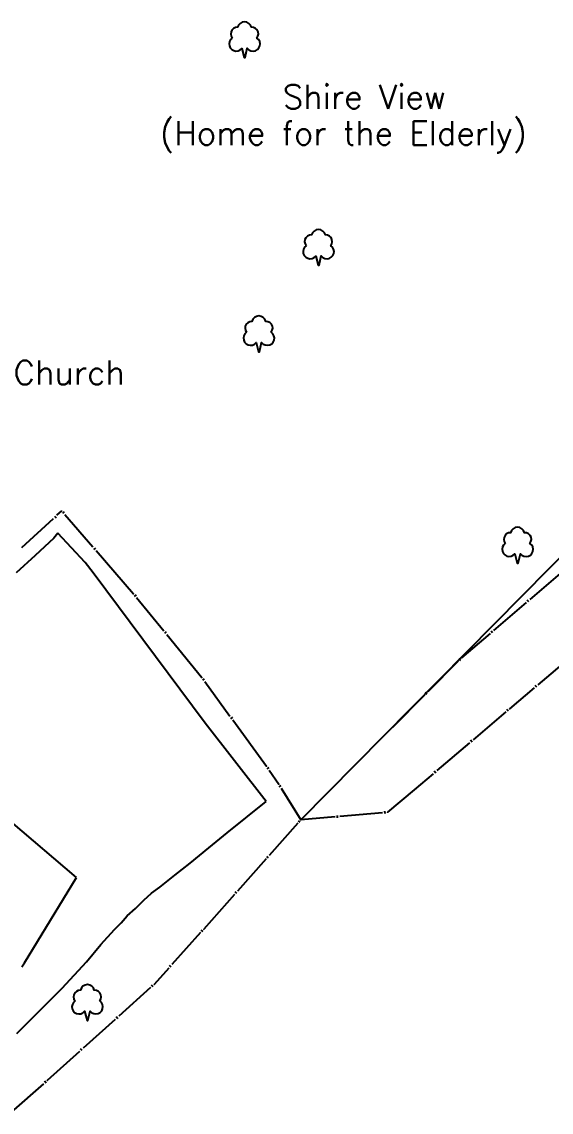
# Model space of a CAD drawing. Extents: x 427500 to 429848, y 434500 to 436505.
# Drawn here: x 428171.7 to 428216.1, y 435863.7 to 435955.1 of the extents above; entities that cross this region are included whole.
import ezdxf

# ---------------------------------------------------------------- set-up
doc = ezdxf.new("R2010")
doc.units = 0
doc.layers.get('0').update_dxf_attribs({"color": 222})
doc.layers.add('LPTIP_Ex_Base', color=8, linetype='Continuous')
doc.styles.add('MtXpl_Romans', font='romans__.ttf')

# ---------------------------------------------------------------- blocks, each defined once
blk = doc.blocks.new('FENCE_UP')
at = {"color": 0, "linetype": 'ByBlock', "flags": 128}
blk.add_lwpolyline([(0, 0.5), (0, -0.5)], dxfattribs=at)

msp = doc.modelspace()

# ---------------------------------------------------------------- linework, layer by layer
at = {"layer": 'LPTIP_Ex_Base', "color": 251, "true_color": 0x636466}
for p, q in [((428195.091, 435888.254), (428224.82, 435918.317)), ((428174.35, 435911.85), (428172.8, 435910.4)), ((428174.7, 435912.25), (428174.35, 435911.85)), ((428177, 435909.8), (428174.7, 435912.25)), ((428172.8, 435910.4), (428171.2, 435908.95)), ((428177.65, 435908.95), (428177, 435909.8)), ((428187.05, 435896.35), (428177.65, 435908.95)), ((428192.18, 435889.78), (428187.05, 435896.35)), ((428188.9, 435887.15), (428192.18, 435889.78)), ((428176.25, 435883.4), (428170.75, 435888.1)), ((428187.35, 435885.9), (428188.9, 435887.15)), ((428185.8, 435884.6), (428187.35, 435885.9)), ((428184.5, 435883.6), (428185.8, 435884.6)), ((428171.9, 435876.25), (428176.25, 435883.4)), ((428183.25, 435882.6), (428184.5, 435883.6)), ((428182.55, 435882.1), (428183.25, 435882.6)), ((428181.2, 435880.8), (428181.9, 435881.5)), ((428181.9, 435881.5), (428182.55, 435882.1)), ((428180.5, 435880.2), (428181.2, 435880.8)), ((428179.45, 435879.05), (428180, 435879.6)), ((428180, 435879.6), (428180.5, 435880.2)), ((428178.3, 435877.8), (428179.45, 435879.05)), ((428177.1, 435876.35), (428178.3, 435877.8)), ((428171.67, 435875.91), (428171.9, 435876.25)), ((428175.05, 435874.15), (428177.1, 435876.35)), ((428171.25, 435870.35), (428175.05, 435874.15))]:
    msp.add_line(p, q, dxfattribs=at)
for points in [[(428189.326, 435953.747), (428189.19, 435953.619), (428189.101, 435953.456), (428189.066, 435953.273), (428189.088, 435953.089), (428189.167, 435952.92), (428189.294, 435952.784), (428189.456, 435952.693), (428189.639, 435952.657), (428189.824, 435952.678), (428189.993, 435952.756), (428190.13, 435952.882), (428190.131, 435952.885), (428190.332, 435952.111), (428190.412, 435952.111), (428190.593, 435952.894), (428190.593, 435952.894), (428190.729, 435952.763), (428190.899, 435952.681), (428191.085, 435952.657), (428191.27, 435952.691), (428191.436, 435952.781), (428191.564, 435952.919), (428191.644, 435953.089), (428191.667, 435953.276), (428191.63, 435953.461), (428191.538, 435953.625), (428191.399, 435953.752), (428191.487, 435953.909), (428191.519, 435954.086), (428191.494, 435954.265), (428191.412, 435954.425), (428191.283, 435954.551), (428191.12, 435954.629), (428190.941, 435954.65), (428190.941, 435954.65), (428190.864, 435954.834), (428190.731, 435954.981), (428190.556, 435955.077), (428190.36, 435955.111), (428190.164, 435955.077), (428189.989, 435954.981), (428189.856, 435954.834), (428189.779, 435954.65), (428189.599, 435954.628), (428189.436, 435954.55), (428189.307, 435954.423), (428189.225, 435954.261), (428189.201, 435954.081), (428189.236, 435953.904), (428189.326, 435953.747)], [(428195.526, 435936.347), (428195.39, 435936.219), (428195.301, 435936.056), (428195.266, 435935.873), (428195.288, 435935.689), (428195.367, 435935.52), (428195.494, 435935.384), (428195.656, 435935.293), (428195.839, 435935.257), (428196.024, 435935.278), (428196.193, 435935.356), (428196.33, 435935.482), (428196.331, 435935.485), (428196.532, 435934.711), (428196.612, 435934.711), (428196.793, 435935.494), (428196.793, 435935.494), (428196.929, 435935.363), (428197.099, 435935.281), (428197.285, 435935.257), (428197.47, 435935.291), (428197.636, 435935.381), (428197.764, 435935.519), (428197.844, 435935.689), (428197.867, 435935.876), (428197.83, 435936.061), (428197.738, 435936.225), (428197.599, 435936.352), (428197.687, 435936.509), (428197.719, 435936.686), (428197.694, 435936.865), (428197.612, 435937.025), (428197.483, 435937.151), (428197.32, 435937.229), (428197.141, 435937.25), (428197.141, 435937.25), (428197.064, 435937.434), (428196.931, 435937.581), (428196.756, 435937.677), (428196.56, 435937.711), (428196.364, 435937.677), (428196.189, 435937.581), (428196.056, 435937.434), (428195.979, 435937.25), (428195.799, 435937.228), (428195.636, 435937.15), (428195.507, 435937.023), (428195.425, 435936.861), (428195.401, 435936.681), (428195.436, 435936.504), (428195.526, 435936.347)], [(428190.526, 435929.097), (428190.39, 435928.969), (428190.301, 435928.806), (428190.266, 435928.623), (428190.288, 435928.439), (428190.367, 435928.27), (428190.494, 435928.134), (428190.656, 435928.043), (428190.839, 435928.007), (428191.024, 435928.028), (428191.193, 435928.106), (428191.33, 435928.232), (428191.331, 435928.235), (428191.532, 435927.461), (428191.612, 435927.461), (428191.793, 435928.244), (428191.793, 435928.244), (428191.929, 435928.113), (428192.099, 435928.031), (428192.285, 435928.007), (428192.47, 435928.041), (428192.636, 435928.131), (428192.764, 435928.269), (428192.844, 435928.439), (428192.867, 435928.626), (428192.83, 435928.811), (428192.738, 435928.975), (428192.599, 435929.102), (428192.687, 435929.259), (428192.719, 435929.436), (428192.694, 435929.615), (428192.612, 435929.775), (428192.483, 435929.901), (428192.32, 435929.979), (428192.141, 435930), (428192.141, 435930), (428192.064, 435930.184), (428191.931, 435930.331), (428191.756, 435930.427), (428191.56, 435930.461), (428191.364, 435930.427), (428191.189, 435930.331), (428191.056, 435930.184), (428190.979, 435930), (428190.799, 435929.978), (428190.636, 435929.9), (428190.507, 435929.773), (428190.425, 435929.611), (428190.401, 435929.431), (428190.436, 435929.254), (428190.526, 435929.097)], [(428212.226, 435911.397), (428212.09, 435911.269), (428212.001, 435911.106), (428211.966, 435910.923), (428211.988, 435910.739), (428212.067, 435910.57), (428212.194, 435910.434), (428212.356, 435910.343), (428212.539, 435910.307), (428212.724, 435910.328), (428212.893, 435910.406), (428213.03, 435910.532), (428213.031, 435910.535), (428213.232, 435909.761), (428213.312, 435909.761), (428213.493, 435910.544), (428213.493, 435910.544), (428213.629, 435910.413), (428213.799, 435910.331), (428213.985, 435910.307), (428214.17, 435910.341), (428214.336, 435910.431), (428214.464, 435910.569), (428214.544, 435910.739), (428214.567, 435910.926), (428214.53, 435911.111), (428214.438, 435911.275), (428214.299, 435911.402), (428214.387, 435911.559), (428214.419, 435911.736), (428214.394, 435911.915), (428214.312, 435912.075), (428214.183, 435912.201), (428214.02, 435912.279), (428213.841, 435912.3), (428213.841, 435912.3), (428213.764, 435912.484), (428213.631, 435912.631), (428213.456, 435912.727), (428213.26, 435912.761), (428213.064, 435912.727), (428212.889, 435912.631), (428212.756, 435912.484), (428212.679, 435912.3), (428212.499, 435912.278), (428212.336, 435912.2), (428212.207, 435912.073), (428212.125, 435911.911), (428212.101, 435911.731), (428212.136, 435911.554), (428212.226, 435911.397)], [(428176.14, 435873.066), (428176.004, 435872.938), (428175.915, 435872.775), (428175.88, 435872.592), (428175.902, 435872.408), (428175.981, 435872.239), (428176.108, 435872.103), (428176.27, 435872.012), (428176.453, 435871.976), (428176.638, 435871.997), (428176.807, 435872.075), (428176.944, 435872.201), (428176.945, 435872.204), (428177.146, 435871.43), (428177.226, 435871.43), (428177.407, 435872.213), (428177.407, 435872.213), (428177.543, 435872.082), (428177.713, 435872), (428177.899, 435871.976), (428178.084, 435872.01), (428178.25, 435872.1), (428178.378, 435872.238), (428178.458, 435872.408), (428178.481, 435872.595), (428178.444, 435872.78), (428178.352, 435872.944), (428178.213, 435873.071), (428178.301, 435873.228), (428178.333, 435873.405), (428178.308, 435873.584), (428178.226, 435873.744), (428178.097, 435873.87), (428177.934, 435873.948), (428177.755, 435873.969), (428177.755, 435873.969), (428177.678, 435874.153), (428177.545, 435874.3), (428177.37, 435874.396), (428177.174, 435874.43), (428176.978, 435874.396), (428176.803, 435874.3), (428176.67, 435874.153), (428176.593, 435873.969), (428176.413, 435873.947), (428176.25, 435873.869), (428176.121, 435873.742), (428176.039, 435873.58), (428176.015, 435873.4), (428176.05, 435873.223), (428176.14, 435873.066)]]:
    msp.add_lwpolyline(points, dxfattribs=at)
at = {"layer": 'LPTIP_Ex_Base', "color": 251, "true_color": 0x636466, "flags": 128}
for points in [[(428174.624, 435913.761), (428175.021, 435914.126), (428175.021, 435914.126)], [(428171.678, 435911.056), (428174.33, 435913.491)], [(428175.283, 435913.824), (428177.642, 435911.104)], [(428177.904, 435910.802), (428181.051, 435907.176), (428181.051, 435907.176)], [(428217.029, 435909.054), (428214.293, 435906.714)], [(428181.304, 435906.867), (428183.583, 435904.08)], [(428213.989, 435906.454), (428211.253, 435904.114)], [(428183.836, 435903.77), (428186.782, 435900.167), (428186.782, 435900.167)], [(428210.949, 435903.854), (428208.56, 435901.81), (428208.56, 435901.81)], [(428208.277, 435901.527), (428205.737, 435898.976)], [(428217.709, 435901.883), (428214.96, 435899.559)], [(428187.017, 435899.843), (428189.137, 435896.934)], [(428205.454, 435898.693), (428202.759, 435895.987)], [(428214.654, 435899.301), (428212.583, 435897.551), (428212.583, 435897.551)], [(428212.278, 435897.291), (428209.537, 435894.958)], [(428189.373, 435896.61), (428192.202, 435892.726), (428192.202, 435892.726)], [(428209.232, 435894.699), (428206.491, 435892.365)], [(428192.428, 435892.396), (428193.225, 435891.232), (428193.225, 435891.232)], [(428206.187, 435892.106), (428204.586, 435890.743), (428202.341, 435888.875), (428202.341, 435888.875)], [(428193.437, 435890.893), (428195.091, 435888.254)], [(428201.943, 435888.841), (428198.356, 435888.534)], [(428194.825, 435887.955), (428192.432, 435885.266)], [(428197.957, 435888.499), (428195.091, 435888.254), (428195.091, 435888.254)], [(428192.166, 435884.967), (428189.773, 435882.277)], [(428189.507, 435881.978), (428186.937, 435879.089), (428186.937, 435879.089)], [(428186.669, 435878.791), (428184.266, 435876.111)], [(428183.999, 435875.813), (428182.778, 435874.452), (428182.778, 435874.452)], [(428182.48, 435874.185), (428179.801, 435871.78)], [(428179.503, 435871.513), (428176.824, 435869.109)], [(428176.527, 435868.841), (428173.796, 435866.39), (428173.796, 435866.39)], [(428173.496, 435866.126), (428170.797, 435863.744)]]:
    msp.add_lwpolyline(points, dxfattribs=at)

# ---------------------------------------------------------------- block references
at = {"layer": 'LPTIP_Ex_Base', "color": 251, "true_color": 0x636466, "xscale": 0.2, "yscale": 0.2, "zscale": 0.2}
for p, rotation in [((428174.477, 435913.626), 42.554101), ((428175.152, 435913.975), 310.946597), ((428177.773, 435910.953), 310.946597), ((428181.177, 435907.021), 309.270785), ((428214.141, 435906.584), 220.543203), ((428211.101, 435903.984), 220.543203), ((428183.709, 435903.925), 309.270785), ((428208.418, 435901.668), 225.109689), ((428186.9, 435900.005), 306.070849), ((428214.807, 435899.43), 220.196619), ((428205.595, 435898.835), 225.109689), ((428189.255, 435896.772), 306.070849), ((428212.43, 435897.421), 220.40917), ((428209.385, 435894.828), 220.40917), ((428192.315, 435892.561), 304.397726), ((428206.339, 435892.235), 220.40917), ((428193.331, 435891.063), 302.074053), ((428198.157, 435888.517), 184.89519), ((428202.142, 435888.858), 184.89519), ((428194.958, 435888.105), 228.34008), ((428192.299, 435885.116), 228.34008), ((428189.64, 435882.128), 228.34008), ((428186.803, 435878.94), 228.109975), ((428184.132, 435875.962), 228.109975), ((428182.629, 435874.319), 221.909653), ((428179.652, 435871.647), 221.909653), ((428176.676, 435868.975), 221.909653), ((428173.646, 435866.258), 221.430616)]:
    msp.add_blockref('FENCE_UP', p, dxfattribs=dict(at, rotation=rotation))

# ---------------------------------------------------------------- texts
at = {"layer": 'LPTIP_Ex_Base', "color": 251, "true_color": 0x636466, "style": 'MtXpl_Romans'}
for s, p in [('Shire View', (428193.576, 435947.828)), ('(Home for the Elderly)', (428183.274, 435944.788)), ("St Columba's Church", (428151.615, 435924.718))]:
    msp.add_text(s, height=2, dxfattribs=at).set_placement(p)

doc.saveas('drawing.dxf')
